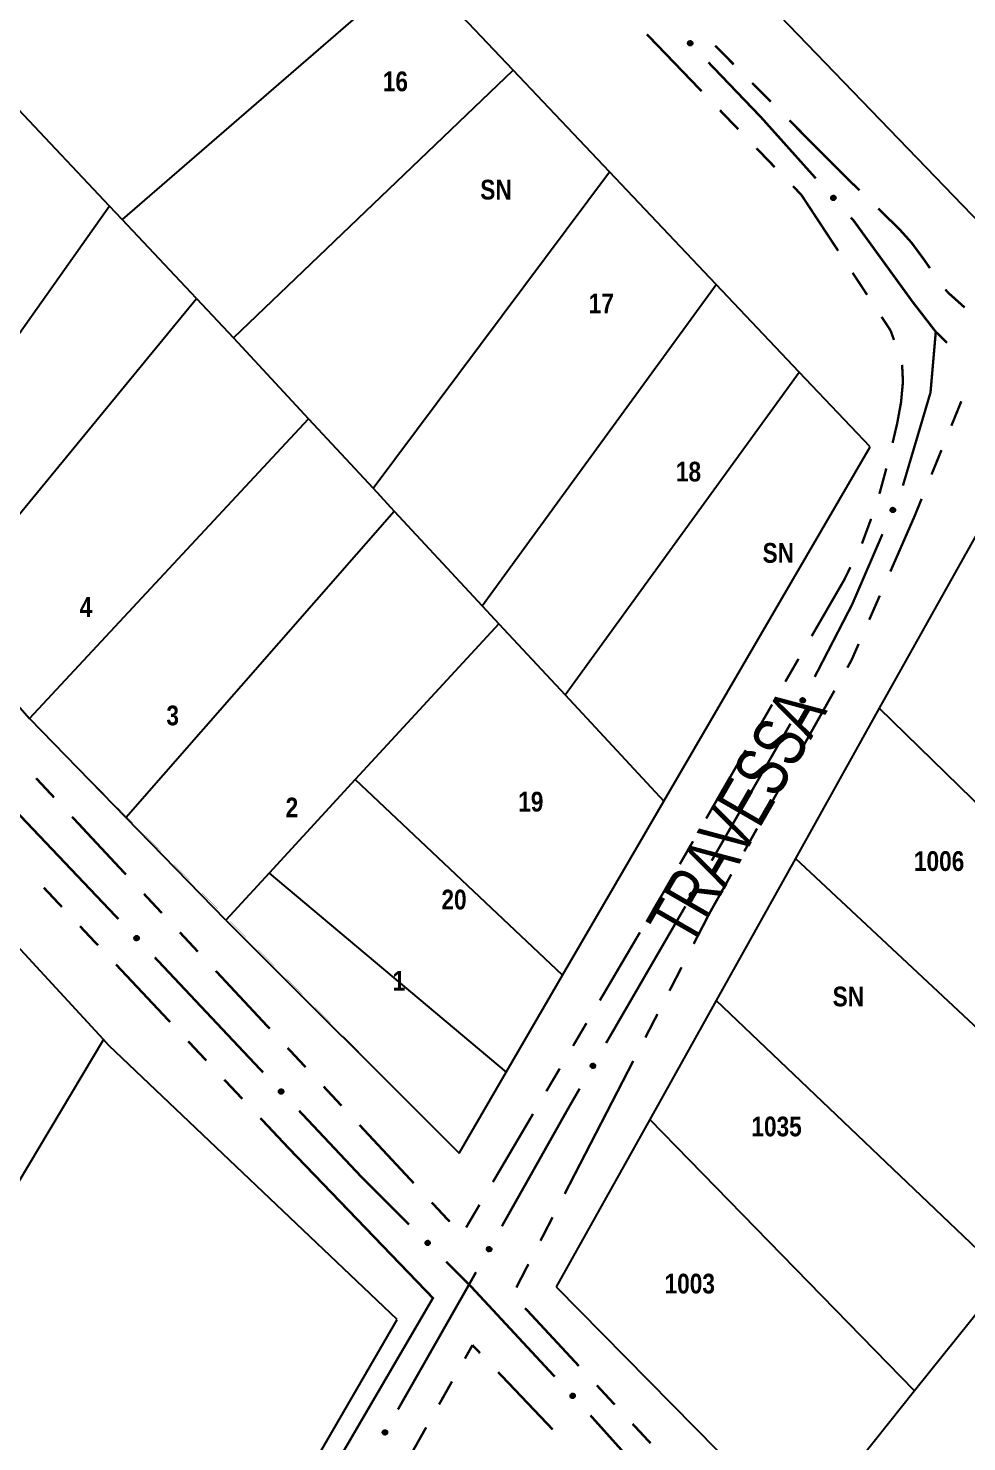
# Model space of a CAD drawing. Extents: x 201549 to 203722, y 4857623 to 4859778.
# Drawn here: x 202709.4 to 202780.6, y 4859059.8 to 4859167.1 of the extents above; entities that cross this region are included whole.
import ezdxf
from ezdxf.enums import TextEntityAlignment as Align

# ---------------------------------------------------------------- set-up
doc = ezdxf.new("R2010")
doc.units = 0
doc.header["$LTSCALE"] = 1.5
doc.header["$MEASUREMENT"] = 0
for name, color, linetype in [('CD-MALHA-LOTES', 40, 'CONTINUOUS'), ('RU-QUADRAS', 6, 'CONTINUOUS'), ('SV-EIXO-RUA-N-PAV', 6, 'CONTINUOUS'), ('SV-RUA-NAO-PAV-S-GUIA-C-GUIA', 7, 'CONTINUOUS'), ('SV-TXT-RUA-N-PAV-S-GUIA-C-GUIA', 7, 'CONTINUOUS'), ('Th_NmrPort', 1, 'CONTINUOUS')]:
    doc.layers.add(name, color=color, linetype=linetype)
doc.styles.add('ARIAL', font='ARIAL.TTF')
doc.styles.get("Standard").update_dxf_attribs({"font": 'swisscbo.ttf'})

msp = doc.modelspace()

# ---------------------------------------------------------------- linework, layer by layer
at = {"layer": 'CD-MALHA-LOTES', "linetype": 'Continuous'}
for p, q in [((202755.11, 4859179.89), (202784.23, 4859149.65)), ((202738.72, 4859171.86), (202716.51, 4859152.63)), ((202746.21, 4859163.96), (202738.72, 4859171.86)), ((202724.97, 4859143.64), (202746.21, 4859163.96)), ((202753.53, 4859156.24), (202746.21, 4859163.96)), ((202715.57, 4859153.63), (202708.65, 4859160.98)), ((202735.57, 4859132.23), (202753.53, 4859156.24)), ((202761.62, 4859147.7), (202753.53, 4859156.24)), ((202715.57, 4859153.63), (202697.59, 4859128.27)), ((202716.51, 4859152.63), (202715.57, 4859153.63)), ((202722.16, 4859146.63), (202716.51, 4859152.63)), ((202743.86, 4859123.3), (202761.62, 4859147.7)), ((202767.91, 4859141.05), (202761.62, 4859147.7)), ((202702.5, 4859122.68), (202722.16, 4859146.63)), ((202722.16, 4859146.63), (202724.97, 4859143.64)), ((202724.97, 4859143.64), (202730.67, 4859137.5)), ((202750.14, 4859116.54), (202767.91, 4859141.05)), ((202773.3, 4859135.37), (202767.91, 4859141.05)), ((202709.49, 4859114.75), (202730.67, 4859137.5)), ((202730.67, 4859137.5), (202735.57, 4859132.23)), ((202757.64, 4859108.46), (202773.3, 4859135.37)), ((202735.57, 4859132.23), (202737.18, 4859130.49)), ((202716.81, 4859107.22), (202737.18, 4859130.49)), ((202737.18, 4859130.49), (202743.86, 4859123.3)), ((202781.62, 4859129.17), (202774, 4859115.53)), ((202702.5, 4859122.68), (202709.49, 4859114.75)), ((202743.86, 4859123.3), (202745.12, 4859121.94)), ((202745.12, 4859121.94), (202734.22, 4859110.1)), ((202745.12, 4859121.94), (202750.14, 4859116.54)), ((202750.14, 4859116.54), (202757.64, 4859108.46)), ((202774, 4859115.53), (202767.63, 4859104.11)), ((202798.77, 4859091.28), (202774, 4859115.53)), ((202709.49, 4859114.75), (202716.81, 4859107.22)), ((202734.22, 4859110.1), (202727.68, 4859102.99)), ((202749.95, 4859095.25), (202734.22, 4859110.1)), ((202749.95, 4859095.25), (202757.64, 4859108.46)), ((202724.4, 4859099.44), (202716.81, 4859107.22)), ((202767.63, 4859104.11), (202761.62, 4859093.34)), ((202791.31, 4859081.97), (202767.63, 4859104.11)), ((202727.68, 4859102.99), (202724.4, 4859099.44)), ((202727.68, 4859102.99), (202745.68, 4859087.89)), ((202724.4, 4859099.44), (202742.1, 4859081.75)), ((202715.1, 4859090.37), (202707.34, 4859098.81)), ((202745.68, 4859087.89), (202749.95, 4859095.25)), ((202761.62, 4859093.34), (202756.57, 4859084.29)), ((202783.62, 4859072.36), (202761.62, 4859093.34)), ((202715.1, 4859090.37), (202703.65, 4859071.17)), ((202715.52, 4859089.91), (202715.1, 4859090.37)), ((202737.4, 4859069.1), (202715.52, 4859089.91)), ((202742.1, 4859081.75), (202745.68, 4859087.89)), ((202756.57, 4859084.29), (202749.48, 4859071.59)), ((202776.68, 4859063.69), (202756.57, 4859084.29)), ((202783.62, 4859072.36), (202776.68, 4859063.69)), ((202749.48, 4859071.59), (202767.99, 4859052.83)), ((202711.64, 4859024.83), (202737.4, 4859069.1)), ((202776.68, 4859063.69), (202767.99, 4859052.83))]:
    msp.add_line(p, q, dxfattribs=at)
at = {"layer": 'RU-QUADRAS', "linetype": 'Continuous'}
for points in [[(202672.47, 4859263.07, 0.01, 0.01, 0), (202706.96, 4859315.47, 0.01, 0.01, 0), (202731.27, 4859289.81, 0.01, 0.01, 0), (202816.84, 4859202.55, 0.01, 0.01, 0), (202784.23, 4859149.65, 0.01, 0.01, 0), (202755.1, 4859179.9, 0.01, 0.01, 0), (202731.47, 4859208.96, 0.01, 0.01, 0)], [(202636, 4859195.36, 0.01, 0.01, 0), (202666.18, 4859247.8, 0.01, 0.01, 0), (202683.52, 4859230.21, 0.01, 0.01, 0), (202773.3, 4859135.37, 0.01, 0.01, 0), (202742.1, 4859081.75, 0.01, 0.01, 0), (202709.49, 4859114.75, 0.01, 0.01, 0), (202678.49, 4859149.98, 0.01, 0.01, 0)], [(202602.43, 4859138.31, 0.01, 0.01, 0), (202630.15, 4859181.75, 0.01, 0.01, -0.0047944513), (202715.52, 4859089.91, 0.01, 0.01, 0), (202737.4, 4859069.1, 0.01, 0.01, 0), (202711.64, 4859024.83, 0.01, 0.01, 0), (202643.02, 4859096.11, 0.01, 0.01, 0), (202638.37, 4859102.7, 0.01, 0.01, 0)], [(202749.48, 4859071.59, 0.01, 0.01, 0), (202781.62, 4859129.17, 0.01, 0.01, 0.0049191325), (202853.45, 4859050.44, 0.01, 0.01, 0), (202889.59, 4859012.69, 0.01, 0.01, 0), (202858.45, 4858958.37, 0.01, 0.01, 0), (202812.2, 4859004.98, 0.01, 0.01, 0), (202815.02, 4859008.13, 0.01, 0.01, 0), (202803.62, 4859021.31, 0.01, 0.01, 0), (202794.06, 4859028.47, 0.01, 0.01, 0), (202778.42, 4859043.83, 0.01, 0.01, 0), (202777.7, 4859042.99, 0.01, 0.01, 0)]]:
    msp.add_lwpolyline(points, format="xyseb", close=True, dxfattribs=at)
at = {"layer": 'SV-EIXO-RUA-N-PAV'}
for points in [[(202759.623751, 4859166.1842), (202759.672658, 4859166.183853), (202759.71462, 4859166.173554), (202759.747146, 4859166.15489), (202759.771588, 4859166.130903), (202759.79383, 4859166.103546), (202759.810169, 4859166.071018), (202759.820306, 4859166.030898), (202759.820302, 4859165.981835), (202759.806926, 4859165.939542), (202759.790334, 4859165.906675), (202759.766789, 4859165.879748), (202759.739852, 4859165.858587), (202759.705502, 4859165.842733), (202759.664744, 4859165.832856), (202759.61541, 4859165.834055), (202759.57434, 4859165.844434), (202759.543354, 4859165.863313), (202759.516433, 4859165.887154), (202759.494061, 4859165.915355), (202759.478206, 4859165.947378), (202759.468337, 4859165.988433), (202759.470164, 4859166.03711), (202759.480049, 4859166.07819), (202759.498487, 4859166.109434), (202759.522557, 4859166.135409), (202759.549724, 4859166.158051), (202759.581738, 4859166.175836), (202759.623751, 4859166.1842)], [(202770.496962, 4859154.444552), (202770.54583, 4859154.442559), (202770.587422, 4859154.430853), (202770.619302, 4859154.411105), (202770.642922, 4859154.386309), (202770.664231, 4859154.35822), (202770.679465, 4859154.32516), (202770.688247, 4859154.284722), (202770.686591, 4859154.235687), (202770.671799, 4859154.193868), (202770.654111, 4859154.161578), (202770.629673, 4859154.135459), (202770.602039, 4859154.115216), (202770.567175, 4859154.100527), (202770.526108, 4859154.092028), (202770.476842, 4859154.094886), (202770.436145, 4859154.106641), (202770.405811, 4859154.126552), (202770.379708, 4859154.151287), (202770.358298, 4859154.180224), (202770.34353, 4859154.212763), (202770.335047, 4859154.254126), (202770.338512, 4859154.302715), (202770.349774, 4859154.343439), (202770.369254, 4859154.374044), (202770.394183, 4859154.399195), (202770.422097, 4859154.420909), (202770.454692, 4859154.437607), (202770.496962, 4859154.444552)], [(202775.185908, 4859130.664084), (202775.20463, 4859130.618901), (202775.211482, 4859130.57624), (202775.206955, 4859130.539014), (202775.194377, 4859130.507161), (202775.177839, 4859130.476023), (202775.154239, 4859130.448309), (202775.121232, 4859130.423351), (202775.076039, 4859130.404252), (202775.031875, 4859130.400106), (202774.995142, 4859130.402592), (202774.961172, 4859130.413795), (202774.931193, 4859130.430367), (202774.903215, 4859130.455834), (202774.878249, 4859130.48953), (202774.860145, 4859130.535438), (202774.853715, 4859130.577308), (202774.859039, 4859130.6132), (202774.870518, 4859130.647279), (202774.887783, 4859130.678866), (202774.911106, 4859130.705937), (202774.945078, 4859130.731013), (202774.990626, 4859130.748282), (202775.032313, 4859130.755172), (202775.068271, 4859130.750353), (202775.101567, 4859130.738296), (202775.133, 4859130.722088), (202775.161847, 4859130.699525), (202775.185908, 4859130.664084)], [(202768.34184, 4859116.204136), (202768.357342, 4859116.157749), (202768.36118, 4859116.114712), (202768.35405, 4859116.077896), (202768.339266, 4859116.047005), (202768.320582, 4859116.017106), (202768.295094, 4859115.991118), (202768.260415, 4859115.96854), (202768.213992, 4859115.952662), (202768.169647, 4859115.951628), (202768.133178, 4859115.956687), (202768.10008, 4859115.970249), (202768.071338, 4859115.988886), (202768.045219, 4859116.016254), (202768.022681, 4859116.051621), (202768.007845, 4859116.098687), (202768.004372, 4859116.140905), (202768.012204, 4859116.176335), (202768.026048, 4859116.209523), (202768.045489, 4859116.239819), (202768.070656, 4859116.265186), (202768.106305, 4859116.287814), (202768.152954, 4859116.301841), (202768.195022, 4859116.305786), (202768.230552, 4859116.298454), (202768.262919, 4859116.284088), (202768.293136, 4859116.265713), (202768.320327, 4859116.241179), (202768.34184, 4859116.204136)], [(202759.953305, 4859101.428129), (202759.966548, 4859101.381047), (202759.968301, 4859101.337875), (202759.9594, 4859101.301446), (202759.94314, 4859101.271306), (202759.923033, 4859101.242345), (202759.896319, 4859101.217619), (202759.86059, 4859101.196743), (202759.813454, 4859101.183128), (202759.76911, 4859101.184238), (202759.732929, 4859101.191054), (202759.700524, 4859101.206199), (202759.672717, 4859101.226204), (202759.64795, 4859101.254803), (202759.627148, 4859101.291217), (202759.614605, 4859101.338945), (202759.613176, 4859101.381282), (202759.622711, 4859101.416291), (202759.638143, 4859101.448772), (202759.659025, 4859101.478093), (202759.685389, 4859101.502214), (202759.72209, 4859101.523092), (202759.769362, 4859101.534849), (202759.811571, 4859101.536756), (202759.846706, 4859101.527715), (202759.878341, 4859101.511802), (202759.907634, 4859101.491988), (202759.933608, 4859101.466169), (202759.953305, 4859101.428129)], [(202717.598591, 4859098.241906), (202717.647496, 4859098.241345), (202717.689413, 4859098.230863), (202717.721857, 4859098.212057), (202717.746194, 4859098.187964), (202717.768316, 4859098.160511), (202717.784513, 4859098.127911), (202717.794475, 4859098.087748), (202717.794257, 4859098.038685), (202717.780697, 4859097.996451), (202717.763962, 4859097.963657), (202717.7403, 4859097.936833), (202717.71327, 4859097.915789), (202717.678852, 4859097.900085), (202717.638051, 4859097.890386), (202717.588722, 4859097.8918), (202717.547699, 4859097.902358), (202717.516794, 4859097.921372), (202717.489978, 4859097.945331), (202717.467729, 4859097.973629), (202717.452015, 4859098.005721), (202717.442324, 4859098.046818), (202717.444364, 4859098.095487), (202717.454428, 4859098.136524), (202717.473002, 4859098.167687), (202717.497185, 4859098.193556), (202717.52445, 4859098.216079), (202717.556542, 4859098.233725), (202717.598591, 4859098.241906)], [(202752.423878, 4859088.440498), (202752.437121, 4859088.393416), (202752.438874, 4859088.350244), (202752.429973, 4859088.313815), (202752.413713, 4859088.283675), (202752.393606, 4859088.254714), (202752.366892, 4859088.229988), (202752.331163, 4859088.209112), (202752.284027, 4859088.195497), (202752.239683, 4859088.196607), (202752.203502, 4859088.203423), (202752.171097, 4859088.218568), (202752.14329, 4859088.238573), (202752.118523, 4859088.267172), (202752.097722, 4859088.303586), (202752.085178, 4859088.351314), (202752.083749, 4859088.393651), (202752.093284, 4859088.428661), (202752.108716, 4859088.461141), (202752.129598, 4859088.490462), (202752.155962, 4859088.514583), (202752.192663, 4859088.535461), (202752.239935, 4859088.547218), (202752.282144, 4859088.549125), (202752.317279, 4859088.540084), (202752.348914, 4859088.524171), (202752.378207, 4859088.504357), (202752.404181, 4859088.478538), (202752.423878, 4859088.440498)], [(202728.569784, 4859086.595067), (202728.618686, 4859086.594278), (202728.660553, 4859086.583601), (202728.69291, 4859086.564644), (202728.717135, 4859086.540438), (202728.739128, 4859086.512882), (202728.755173, 4859086.480207), (202728.764948, 4859086.439998), (202728.764501, 4859086.390937), (202728.750744, 4859086.348766), (202728.733857, 4859086.31605), (202728.71007, 4859086.289337), (202728.682943, 4859086.268419), (202728.648452, 4859086.252875), (202728.607606, 4859086.243367), (202728.558285, 4859086.24501), (202728.51731, 4859086.25576), (202728.486495, 4859086.274917), (202728.459791, 4859086.299001), (202728.437674, 4859086.327402), (202728.422109, 4859086.359567), (202728.41261, 4859086.400709), (202728.414877, 4859086.449368), (202728.425131, 4859086.490357), (202728.443851, 4859086.521433), (202728.468154, 4859086.54719), (202728.495524, 4859086.569586), (202728.527697, 4859086.587082), (202728.569784, 4859086.595067)], [(202739.689548, 4859075.097848), (202739.738452, 4859075.098541), (202739.780624, 4859075.089137), (202739.813539, 4859075.071169), (202739.838486, 4859075.047707), (202739.861304, 4859075.02083), (202739.878332, 4859074.988657), (202739.88932, 4859074.948762), (202739.890359, 4859074.89971), (202739.877886, 4859074.857142), (202739.861997, 4859074.823929), (202739.839031, 4859074.796508), (202739.812549, 4859074.774778), (202739.778545, 4859074.758197), (202739.738006, 4859074.747456), (202739.688657, 4859074.747604), (202739.647376, 4859074.757108), (202739.615995, 4859074.775323), (202739.588573, 4859074.798587), (202739.565607, 4859074.826305), (202739.549074, 4859074.857984), (202739.538333, 4859074.898819), (202739.539125, 4859074.947524), (202739.548134, 4859074.988805), (202739.565904, 4859075.020434), (202739.589415, 4859075.046915), (202739.616094, 4859075.07013), (202739.647723, 4859075.088592), (202739.689548, 4859075.097848)], [(202744.53443, 4859074.522707), (202744.548266, 4859074.475797), (202744.550564, 4859074.43265), (202744.542123, 4859074.396112), (202744.526245, 4859074.365769), (202744.506505, 4859074.336557), (202744.480104, 4859074.311495), (202744.444642, 4859074.29017), (202744.397681, 4859074.275961), (202744.353327, 4859074.276512), (202744.317063, 4859074.282871), (202744.28447, 4859074.297605), (202744.256412, 4859074.317258), (202744.231287, 4859074.345542), (202744.210027, 4859074.381691), (202744.196882, 4859074.429257), (202744.194919, 4859074.471572), (202744.204012, 4859074.506699), (202744.219032, 4859074.539372), (202744.239543, 4859074.568954), (202744.2656, 4859074.593406), (202744.302035, 4859074.614746), (202744.349155, 4859074.627098), (202744.391337, 4859074.629537), (202744.426582, 4859074.620941), (202744.458416, 4859074.605428), (202744.487957, 4859074.585985), (202744.514254, 4859074.560496), (202744.53443, 4859074.522707)], [(202750.702027, 4859063.488201), (202750.750922, 4859063.487083), (202750.792717, 4859063.476124), (202750.824946, 4859063.456951), (202750.849007, 4859063.432582), (202750.870815, 4859063.404879), (202750.886639, 4859063.372097), (202750.896144, 4859063.331823), (202750.895367, 4859063.282766), (202750.881327, 4859063.240689), (202750.86422, 4859063.208087), (202750.840254, 4859063.181534), (202750.812986, 4859063.1608), (202750.778391, 4859063.145488), (202750.737483, 4859063.136255), (202750.688173, 4859063.13823), (202750.647272, 4859063.149255), (202750.616587, 4859063.168619), (202750.590045, 4859063.192881), (202750.56812, 4859063.221431), (202750.552771, 4859063.2537), (202750.543549, 4859063.294905), (202750.546143, 4859063.343547), (202750.556674, 4859063.384467), (202750.575602, 4859063.415416), (202750.600077, 4859063.441009), (202750.627597, 4859063.46322), (202750.659887, 4859063.480499), (202750.702027, 4859063.488201)], [(202736.632969, 4859060.609318), (202736.646586, 4859060.562343), (202736.648684, 4859060.519186), (202736.640073, 4859060.482688), (202736.624054, 4859060.452419), (202736.604178, 4859060.423299), (202736.577661, 4859060.39836), (202736.5421, 4859060.377201), (202736.495074, 4859060.36321), (202736.450723, 4859060.363967), (202736.414488, 4859060.370495), (202736.381964, 4859060.385381), (202736.353999, 4859060.405164), (202736.329005, 4859060.433564), (202736.307914, 4859060.469812), (202736.29499, 4859060.517439), (202736.293224, 4859060.559762), (202736.30248, 4859060.594847), (202736.317652, 4859060.62745), (202736.3383, 4859060.656936), (202736.364471, 4859060.681266), (202736.401005, 4859060.702436), (202736.448182, 4859060.714569), (202736.490374, 4859060.716812), (202736.525579, 4859060.708051), (202736.557341, 4859060.692391), (202736.586791, 4859060.672811), (202736.612969, 4859060.647199), (202736.632969, 4859060.609318)]]:
    msp.add_lwpolyline(points, close=True, dxfattribs=at)
for points in [[(202759.468337, 4859165.988433), (202759.664744, 4859165.832856)], [(202759.470164, 4859166.03711), (202759.705502, 4859165.842733)], [(202759.473012, 4859166.011058), (202759.682647, 4859165.839638)], [(202759.475885, 4859166.05539), (202759.718647, 4859165.853349)], [(202759.478206, 4859165.947378), (202759.61541, 4859165.834055)], [(202759.4788, 4859165.965576), (202759.634374, 4859165.838735)], [(202759.480049, 4859166.07819), (202759.739852, 4859165.858587)], [(202759.489595, 4859165.928673), (202759.590083, 4859165.843538)], [(202759.491114, 4859166.090774), (202759.75087, 4859165.871)], [(202759.494061, 4859165.915355), (202759.57434, 4859165.844434)], [(202759.498487, 4859166.109434), (202759.766789, 4859165.879748)], [(202759.512008, 4859166.120247), (202759.775459, 4859165.892673)], [(202759.522557, 4859166.135409), (202759.790334, 4859165.906675)], [(202759.539552, 4859166.144753), (202759.796476, 4859165.927934)], [(202759.549724, 4859166.158051), (202759.806926, 4859165.939542)], [(202759.568901, 4859166.163431), (202759.810761, 4859165.964303)], [(202759.581738, 4859166.175836), (202759.820302, 4859165.981835)], [(202759.602028, 4859166.178167), (202759.816507, 4859166.00761)], [(202759.623751, 4859166.1842), (202759.820306, 4859166.030898)], [(202759.650383, 4859166.182929), (202759.809816, 4859166.056006)], [(202759.672658, 4859166.183853), (202759.810169, 4859166.071018)], [(202759.696604, 4859166.178085), (202759.795162, 4859166.092991)], [(202759.71462, 4859166.173554), (202759.79383, 4859166.103546)], [(202770.335047, 4859154.254126), (202770.526108, 4859154.092028)], [(202770.338512, 4859154.302715), (202770.567175, 4859154.100527)], [(202770.340481, 4859154.276581), (202770.544229, 4859154.098203)], [(202770.34353, 4859154.212763), (202770.476842, 4859154.094886)], [(202770.344735, 4859154.23093), (202770.495953, 4859154.098925)], [(202770.344845, 4859154.320792), (202770.58067, 4859154.110694)], [(202770.349774, 4859154.343439), (202770.602039, 4859154.115216)], [(202770.354283, 4859154.193685), (202770.451848, 4859154.105216)], [(202770.358298, 4859154.180224), (202770.436145, 4859154.106641)], [(202770.361257, 4859154.355643), (202770.613469, 4859154.127251)], [(202770.369254, 4859154.374044), (202770.629673, 4859154.135459)], [(202770.38313, 4859154.384396), (202770.638773, 4859154.148085)], [(202770.394183, 4859154.399195), (202770.654111, 4859154.161578)], [(202770.411483, 4859154.407962), (202770.660964, 4859154.182618)], [(202770.422097, 4859154.420909), (202770.671799, 4859154.193868)], [(202770.441445, 4859154.42564), (202770.676465, 4859154.218486)], [(202770.454692, 4859154.437607), (202770.686591, 4859154.235687)], [(202770.475049, 4859154.439254), (202770.683666, 4859154.261574)], [(202770.496962, 4859154.444552), (202770.688247, 4859154.284722)], [(202770.523537, 4859154.442385), (202770.678608, 4859154.310169)], [(202770.54583, 4859154.442559), (202770.679465, 4859154.32516)], [(202770.569568, 4859154.435989), (202770.665207, 4859154.347626)], [(202770.587422, 4859154.430853), (202770.664231, 4859154.35822)], [(202774.887783, 4859130.678866), (202774.853715, 4859130.577308)], [(202774.898311, 4859130.688164), (202774.859019, 4859130.562459)], [(202774.911106, 4859130.705937), (202774.860145, 4859130.535438)], [(202774.928099, 4859130.712476), (202774.87184, 4859130.519793)], [(202774.945078, 4859130.731013), (202774.878249, 4859130.48953)], [(202774.967738, 4859130.735516), (202774.891467, 4859130.47568)], [(202774.990626, 4859130.748282), (202774.903215, 4859130.455834)], [(202775.009691, 4859130.75013), (202774.918112, 4859130.447859)], [(202775.032313, 4859130.755172), (202774.931193, 4859130.430367)], [(202775.048213, 4859130.749879), (202774.946916, 4859130.425051)], [(202775.068271, 4859130.750353), (202774.961172, 4859130.413795)], [(202775.083495, 4859130.742109), (202774.976453, 4859130.410842)], [(202775.101567, 4859130.738296), (202774.995142, 4859130.402592)], [(202775.116791, 4859130.72628), (202775.017114, 4859130.405212)], [(202775.133, 4859130.722088), (202775.031875, 4859130.400106)], [(202775.145422, 4859130.706519), (202775.056175, 4859130.406215)], [(202775.161847, 4859130.699525), (202775.076039, 4859130.404252)], [(202775.171893, 4859130.681744), (202775.098302, 4859130.417783)], [(202775.185908, 4859130.664084), (202775.121232, 4859130.423351)], [(202775.195106, 4859130.639058), (202775.140274, 4859130.442789)], [(202775.20463, 4859130.618901), (202775.154239, 4859130.448309)], [(202775.208641, 4859130.594599), (202775.168635, 4859130.470687)], [(202775.211482, 4859130.57624), (202775.177839, 4859130.476023)], [(202768.045489, 4859116.239819), (202768.004372, 4859116.140905)], [(202768.070656, 4859116.265186), (202768.007845, 4859116.098687)], [(202768.056644, 4859116.248356), (202768.00862, 4859116.125721)], [(202768.088066, 4859116.270515), (202768.018413, 4859116.082259)], [(202768.106305, 4859116.287814), (202768.022681, 4859116.051621)], [(202768.129226, 4859116.290714), (202768.034893, 4859116.036877)], [(202768.152954, 4859116.301841), (202768.045219, 4859116.016254)], [(202768.172101, 4859116.302345), (202768.059518, 4859116.007253)], [(202768.195022, 4859116.305786), (202768.071338, 4859115.988886)], [(202768.21051, 4859116.29939), (202768.086649, 4859115.982479)], [(202768.230552, 4859116.298454), (202768.10008, 4859115.970249)], [(202768.245159, 4859116.289161), (202768.115115, 4859115.96623)], [(202768.262919, 4859116.284088), (202768.133178, 4859115.956687)], [(202768.277262, 4859116.271033), (202768.155281, 4859115.957758)], [(202768.293136, 4859116.265713), (202768.169647, 4859115.951628)], [(202768.304434, 4859116.249309), (202768.194316, 4859115.956015)], [(202768.320327, 4859116.241179), (202768.213992, 4859115.952662)], [(202768.3291, 4859116.222736), (202768.237151, 4859115.964595)], [(202768.34184, 4859116.204136), (202768.260415, 4859115.96854)], [(202768.349257, 4859116.178526), (202768.280776, 4859115.986592)], [(202768.357342, 4859116.157749), (202768.295094, 4859115.991118)], [(202768.359636, 4859116.133225), (202768.311026, 4859116.012429)], [(202768.36118, 4859116.114712), (202768.320582, 4859116.017106)], [(202759.659025, 4859101.478093), (202759.613176, 4859101.381282)], [(202759.685389, 4859101.502214), (202759.614605, 4859101.338945)], [(202759.67058, 4859101.48608), (202759.616685, 4859101.36591)], [(202759.703036, 4859101.506696), (202759.624366, 4859101.322026)], [(202759.72209, 4859101.523092), (202759.627148, 4859101.291217)], [(202759.745124, 4859101.524881), (202759.638634, 4859101.2759)], [(202759.769362, 4859101.534849), (202759.64795, 4859101.254803)], [(202759.788512, 4859101.534427), (202759.661798, 4859101.245121)], [(202759.811571, 4859101.536756), (202759.672717, 4859101.226204)], [(202759.826732, 4859101.529619), (202759.6877, 4859101.219064)], [(202759.846706, 4859101.527715), (202759.700524, 4859101.206199)], [(202759.860847, 4859101.517727), (202759.715348, 4859101.201458)], [(202759.878341, 4859101.511802), (202759.732929, 4859101.191054)], [(202759.892036, 4859101.498069), (202759.755057, 4859101.191055)], [(202759.907634, 4859101.491988), (202759.76911, 4859101.184238)], [(202759.918126, 4859101.475057), (202759.793962, 4859101.187428)], [(202759.933608, 4859101.466169), (202759.813454, 4859101.183128)], [(202759.941479, 4859101.447323), (202759.837162, 4859101.193928)], [(202759.953305, 4859101.428129), (202759.86059, 4859101.196743)], [(202759.959476, 4859101.40219), (202759.881799, 4859101.21379)], [(202759.966548, 4859101.381047), (202759.896319, 4859101.217619)], [(202759.967653, 4859101.356441), (202759.913262, 4859101.238135)], [(202759.968301, 4859101.337875), (202759.923033, 4859101.242345)], [(202717.442324, 4859098.046818), (202717.638051, 4859097.890386)], [(202717.444364, 4859098.095487), (202717.678852, 4859097.900085)], [(202717.447098, 4859098.069422), (202717.655984, 4859097.89709)], [(202717.450164, 4859098.113742), (202717.692043, 4859097.910643)], [(202717.452015, 4859098.005721), (202717.588722, 4859097.8918)], [(202717.452687, 4859098.023916), (202717.607707, 4859097.896398)], [(202717.454428, 4859098.136524), (202717.71327, 4859097.915789)], [(202717.463322, 4859097.986966), (202717.563437, 4859097.901394)], [(202717.465548, 4859098.149059), (202717.724343, 4859097.928154)], [(202717.467729, 4859097.973629), (202717.547699, 4859097.902358)], [(202717.473002, 4859098.167687), (202717.7403, 4859097.936833)], [(202717.48657, 4859098.178441), (202717.749025, 4859097.94972)], [(202717.497185, 4859098.193556), (202717.763962, 4859097.963657)], [(202717.51422, 4859098.202827), (202717.770196, 4859097.984889)], [(202717.52445, 4859098.216079), (202717.780697, 4859097.996451)], [(202717.543651, 4859098.221376), (202717.784639, 4859098.021195)], [(202717.556542, 4859098.233725), (202717.794257, 4859098.038685)], [(202717.576841, 4859098.235967), (202717.790575, 4859098.064476)], [(202717.598591, 4859098.241906), (202717.794475, 4859098.087748)], [(202717.625217, 4859098.240518), (202717.784095, 4859098.112901)], [(202717.647496, 4859098.241345), (202717.784513, 4859098.127911)], [(202717.671416, 4859098.235473), (202717.769602, 4859098.14995)], [(202717.689413, 4859098.230863), (202717.768316, 4859098.160511)], [(202752.129598, 4859088.490462), (202752.083749, 4859088.393651)], [(202752.155962, 4859088.514583), (202752.085178, 4859088.351314)], [(202752.141153, 4859088.498449), (202752.087258, 4859088.378279)], [(202752.173609, 4859088.519065), (202752.094939, 4859088.334395)], [(202752.192663, 4859088.535461), (202752.097722, 4859088.303586)], [(202752.215697, 4859088.53725), (202752.109207, 4859088.288269)], [(202752.239935, 4859088.547218), (202752.118523, 4859088.267172)], [(202752.259085, 4859088.546796), (202752.132371, 4859088.25749)], [(202752.282144, 4859088.549125), (202752.14329, 4859088.238573)], [(202752.297306, 4859088.541988), (202752.158273, 4859088.231433)], [(202752.317279, 4859088.540084), (202752.171097, 4859088.218568)], [(202752.33142, 4859088.530097), (202752.185921, 4859088.213828)], [(202752.348914, 4859088.524171), (202752.203502, 4859088.203423)], [(202752.362609, 4859088.510438), (202752.22563, 4859088.203425)], [(202752.378207, 4859088.504357), (202752.239683, 4859088.196607)], [(202752.388699, 4859088.487426), (202752.264535, 4859088.199797)], [(202752.404181, 4859088.478538), (202752.284027, 4859088.195497)], [(202752.412052, 4859088.459692), (202752.307735, 4859088.206297)], [(202752.423878, 4859088.440498), (202752.331163, 4859088.209112)], [(202752.43005, 4859088.414559), (202752.352372, 4859088.226159)], [(202752.437121, 4859088.393416), (202752.366892, 4859088.229988)], [(202752.438227, 4859088.36881), (202752.383835, 4859088.250504)], [(202752.438874, 4859088.350244), (202752.393606, 4859088.254714)], [(202728.41261, 4859086.400709), (202728.607606, 4859086.243367)], [(202728.414877, 4859086.449368), (202728.648452, 4859086.252875)], [(202728.417489, 4859086.423291), (202728.62557, 4859086.249987)], [(202728.420762, 4859086.467596), (202728.661692, 4859086.263372)], [(202728.422109, 4859086.359567), (202728.558285, 4859086.24501)], [(202728.422866, 4859086.377758), (202728.57729, 4859086.24952)], [(202728.425131, 4859086.490357), (202728.682943, 4859086.268419)], [(202728.433329, 4859086.34076), (202728.533044, 4859086.254722)], [(202728.43631, 4859086.502841), (202728.694073, 4859086.280732)], [(202728.437674, 4859086.327402), (202728.51731, 4859086.25576)], [(202728.443851, 4859086.521433), (202728.71007, 4859086.289337)], [(202728.457469, 4859086.532124), (202728.718856, 4859086.302183)], [(202728.468154, 4859086.54719), (202728.733857, 4859086.31605)], [(202728.485232, 4859086.556381), (202728.74019, 4859086.337253)], [(202728.495524, 4859086.569586), (202728.750744, 4859086.348766)], [(202728.514749, 4859086.574792), (202728.754802, 4859086.373492)], [(202728.527697, 4859086.587082), (202728.764501, 4859086.390937)], [(202728.548007, 4859086.589229), (202728.760939, 4859086.416744)], [(202728.569784, 4859086.595067), (202728.764948, 4859086.439998)], [(202728.596403, 4859086.593555), (202728.754685, 4859086.465199)], [(202728.618686, 4859086.594278), (202728.755173, 4859086.480207)], [(202728.642579, 4859086.588294), (202728.740365, 4859086.502315)], [(202728.660553, 4859086.583601), (202728.739128, 4859086.512882)], [(202739.538333, 4859074.898819), (202739.738006, 4859074.747456)], [(202739.539125, 4859074.947524), (202739.778545, 4859074.758197)], [(202739.542526, 4859074.921538), (202739.755761, 4859074.754617)], [(202739.544456, 4859074.965922), (202739.791461, 4859074.76909)], [(202739.548134, 4859074.988805), (202739.812549, 4859074.774778)], [(202739.549074, 4859074.857984), (202739.688657, 4859074.747604)], [(202739.54928, 4859074.87619), (202739.707518, 4859074.752687)], [(202739.558929, 4859075.001622), (202739.823301, 4859074.787422)], [(202739.560859, 4859074.839525), (202739.663134, 4859074.756547)], [(202739.565607, 4859074.826305), (202739.647376, 4859074.757108)], [(202739.565904, 4859075.020434), (202739.839031, 4859074.796508)], [(202739.579191, 4859075.031533), (202739.847423, 4859074.809614)], [(202739.589415, 4859075.046915), (202739.861997, 4859074.823929)], [(202739.606207, 4859075.056619), (202739.867685, 4859074.845314)], [(202739.616094, 4859075.07013), (202739.877886, 4859074.857142)], [(202739.635153, 4859075.075916), (202739.881193, 4859074.881979)], [(202739.647723, 4859075.088592), (202739.890359, 4859074.89971)], [(202739.667958, 4859075.091354), (202739.886018, 4859074.925398)], [(202739.689548, 4859075.097848), (202739.88932, 4859074.948762)], [(202739.716202, 4859075.097143), (202739.878299, 4859074.973641)], [(202739.738452, 4859075.098541), (202739.878332, 4859074.988657)], [(202739.762515, 4859075.093284), (202739.862861, 4859075.010306)], [(202739.780624, 4859075.089137), (202739.861304, 4859075.02083)], [(202744.239543, 4859074.568954), (202744.194919, 4859074.471572)], [(202744.2656, 4859074.593406), (202744.196882, 4859074.429257)], [(202744.250996, 4859074.577086), (202744.198622, 4859074.456245)], [(202744.283189, 4859074.59811), (202744.206856, 4859074.412462)], [(202744.302035, 4859074.614746), (202744.210027, 4859074.381691)], [(202744.325044, 4859074.616825), (202744.221705, 4859074.36652)], [(202744.349155, 4859074.627098), (202744.231287, 4859074.345542)], [(202744.368308, 4859074.626918), (202744.245256, 4859074.336036)], [(202744.391337, 4859074.629537), (202744.256412, 4859074.317258)], [(202744.406587, 4859074.622592), (202744.271485, 4859074.310307)], [(202744.426582, 4859074.620941), (202744.28447, 4859074.297605)], [(202744.440849, 4859074.611132), (202744.299352, 4859074.293052)], [(202744.458416, 4859074.605428), (202744.317063, 4859074.282871)], [(202744.472283, 4859074.591869), (202744.339189, 4859074.283151)], [(202744.487957, 4859074.585985), (202744.353327, 4859074.276512)], [(202744.498662, 4859074.569188), (202744.378137, 4859074.280015)], [(202744.514254, 4859074.560496), (202744.397681, 4859074.275961)], [(202744.522363, 4859074.541751), (202744.421251, 4859074.28706)], [(202744.53443, 4859074.522707), (202744.444642, 4859074.29017)], [(202744.540928, 4859074.496849), (202744.465634, 4859074.307484)], [(202744.548266, 4859074.475797), (202744.480104, 4859074.311495)], [(202744.549682, 4859074.451207), (202744.496788, 4859074.332224)], [(202744.550564, 4859074.43265), (202744.506505, 4859074.336557)], [(202750.543549, 4859063.294905), (202750.737483, 4859063.136255)], [(202750.546143, 4859063.343547), (202750.778391, 4859063.145488)], [(202750.54858, 4859063.317453), (202750.755491, 4859063.142754)], [(202750.552151, 4859063.361735), (202750.791702, 4859063.155896)], [(202750.552771, 4859063.2537), (202750.688173, 4859063.13823)], [(202750.553651, 4859063.271886), (202750.707209, 4859063.142611)], [(202750.556674, 4859063.384467), (202750.812986, 4859063.1608)], [(202750.563864, 4859063.234818), (202750.662999, 4859063.148111)], [(202750.567935, 4859063.396875), (202750.824199, 4859063.173037)], [(202750.56812, 4859063.221431), (202750.647272, 4859063.149255)], [(202750.575602, 4859063.415416), (202750.840254, 4859063.181534)], [(202750.589291, 4859063.426015), (202750.849125, 4859063.194321)], [(202750.600077, 4859063.441009), (202750.86422, 4859063.208087)], [(202750.617217, 4859063.450085), (202750.870695, 4859063.229247)], [(202750.627597, 4859063.46322), (202750.881327, 4859063.240689)], [(202750.646857, 4859063.468297), (202750.885551, 4859063.265386)], [(202750.659887, 4859063.480499), (202750.895367, 4859063.282766)], [(202750.680211, 4859063.48251), (202750.891979, 4859063.308597)], [(202750.702027, 4859063.488201), (202750.896144, 4859063.331823)], [(202750.728636, 4859063.48651), (202750.886051, 4859063.357093)], [(202750.750922, 4859063.487083), (202750.886639, 4859063.372097)], [(202750.774775, 4859063.480939), (202750.87198, 4859063.394304)], [(202750.792717, 4859063.476124), (202750.870815, 4859063.404879)], [(202736.3383, 4859060.656936), (202736.293224, 4859060.559762)], [(202736.364471, 4859060.681266), (202736.29499, 4859060.517439)], [(202736.349791, 4859060.665015), (202736.296855, 4859060.544419)], [(202736.382082, 4859060.685888), (202736.304886, 4859060.500597)], [(202736.401005, 4859060.702436), (202736.307914, 4859060.469812)], [(202736.424023, 4859060.704409), (202736.31952, 4859060.454587)], [(202736.448182, 4859060.714569), (202736.329005, 4859060.433564)], [(202736.467334, 4859060.7143), (202736.342929, 4859060.423993)], [(202736.490374, 4859060.716812), (202736.353999, 4859060.405164)], [(202736.505592, 4859060.709796), (202736.369038, 4859060.398143)], [(202736.525579, 4859060.708051), (202736.381964, 4859060.385381)], [(202736.5398, 4859060.698177), (202736.396825, 4859060.380759)], [(202736.557341, 4859060.692391), (202736.414488, 4859060.370495)], [(202736.571144, 4859060.678767), (202736.436616, 4859060.370672)], [(202736.586791, 4859060.672811), (202736.450723, 4859060.363967)], [(202736.597417, 4859060.655964), (202736.475549, 4859060.367355)], [(202736.612969, 4859060.647199), (202736.495074, 4859060.36321)], [(202736.62099, 4859060.628417), (202736.518695, 4859060.374199)], [(202736.632969, 4859060.609318), (202736.5421, 4859060.377201)], [(202736.639347, 4859060.583429), (202736.563173, 4859060.394416)], [(202736.646586, 4859060.562343), (202736.577661, 4859060.39836)], [(202736.647888, 4859060.537747), (202736.594441, 4859060.419011)], [(202736.648684, 4859060.519186), (202736.604178, 4859060.423299)]]:
    msp.add_lwpolyline(points, dxfattribs=at)
at = {"layer": 'SV-EIXO-RUA-N-PAV', "const_width": 0.18}
for points in [[(202761.027498, 4859164.560323), (202764.487025, 4859160.950382)], [(202764.487025, 4859160.950382), (202765.016089, 4859160.398315)], [(202765.016089, 4859160.398315), (202769.176404, 4859155.753814)], [(202771.845261, 4859152.774351), (202772.053946, 4859152.541379)], [(202772.053946, 4859152.541379), (202775.980872, 4859147.128589)], [(202775.980872, 4859147.128589), (202776.512677, 4859146.395561)], [(202776.512677, 4859146.395561), (202777.7937, 4859144.738633)], [(202777.7937, 4859144.738633), (202778.286277, 4859144.101514)], [(202778.286277, 4859144.101514), (202777.940724, 4859140.116468)], [(202778.286277, 4859144.101514), (202779.144335, 4859143.270263)], [(202777.940724, 4859140.116468), (202777.886972, 4859139.496578)], [(202777.886972, 4859139.496578), (202775.790056, 4859132.423062)], [(202774.236718, 4859128.738851), (202772.258598, 4859124.146788)], [(202772.258598, 4859124.146788), (202771.935748, 4859123.397315)], [(202771.935748, 4859123.397315), (202769.096381, 4859117.903756)], [(202767.258181, 4859114.351193), (202761.275515, 4859103.9489)], [(202707.97525, 4859108.211912), (202716.240243, 4859099.511919)], [(202759.278263, 4859100.483218), (202753.259679, 4859090.101665)], [(202718.992991, 4859096.609793), (202727.217367, 4859087.871393)], [(202751.253484, 4859086.641148), (202750.751936, 4859085.776018)], [(202729.958826, 4859084.958593), (202734.071014, 4859080.589393)], [(202750.466824, 4859085.284224), (202745.349202, 4859076.19429)], [(202750.751936, 4859085.776018), (202750.466824, 4859085.284224)], [(202734.071014, 4859080.589393), (202734.530027, 4859080.101693)], [(202734.530027, 4859080.101693), (202738.299093, 4859076.332626)], [(202741.127521, 4859073.504199), (202742.541734, 4859072.089985)], [(202742.541734, 4859072.089985), (202742.859552, 4859071.772167)], [(202743.386836, 4859072.708731), (202742.896245, 4859071.837341)], [(202742.859552, 4859071.772167), (202737.455508, 4859062.277092)], [(202742.896245, 4859071.837341), (202742.859552, 4859071.772167)], [(202742.859552, 4859071.772167), (202749.358226, 4859064.773595)], [(202752.069571, 4859061.832876), (202760.081872, 4859052.899622)]]:
    msp.add_lwpolyline(points, dxfattribs=at)
at = {"layer": 'SV-RUA-NAO-PAV-S-GUIA-C-GUIA', "const_width": 0.18}
for points in [[(202760.51523, 4859162.366021), (202756.355316, 4859166.689806)], [(202762.943255, 4859164.409915), (202761.532626, 4859165.827704)], [(202765.764515, 4859161.574338), (202764.353885, 4859162.992127)], [(202763.288506, 4859159.483498), (202761.901868, 4859160.92476)], [(202771.407033, 4859155.903185), (202767.175144, 4859160.15655)], [(202766.061782, 4859156.600974), (202764.675144, 4859158.042236)], [(202771.773652, 4859155.546417), (202771.407033, 4859155.903185)], [(202768.078795, 4859154.504505), (202767.44842, 4859155.159713)], [(202772.490323, 4859154.849005), (202771.773652, 4859155.546417)], [(202768.128683, 4859154.428655), (202768.078795, 4859154.504505)], [(202770.876246, 4859150.251227), (202768.128683, 4859154.428655)], [(202775.517482, 4859151.90319), (202773.923663, 4859153.454181)], [(202776.035978, 4859151.325731), (202775.517482, 4859151.90319)], [(202776.443688, 4859150.871655), (202776.035978, 4859151.325731)], [(202776.675446, 4859150.558305), (202776.443688, 4859150.871655)], [(202777.360099, 4859149.632614), (202776.675446, 4859150.558305)], [(202777.843456, 4859148.935091), (202777.360099, 4859149.632614)], [(202773.074296, 4859146.909285), (202771.975271, 4859148.580256)], [(202779.166001, 4859147.124888), (202779.020898, 4859147.318793)], [(202779.730655, 4859146.61947), (202779.166001, 4859147.124888)], [(202780.475765, 4859145.952528), (202779.730655, 4859146.61947)], [(202774.851994, 4859144.206452), (202774.173321, 4859145.238314)], [(202774.851994, 4859144.206452), (202774.852094, 4859144.206552)], [(202775.113584, 4859143.487766), (202774.851994, 4859144.206452)], [(202775.793715, 4859140.319171), (202775.730269, 4859141.594774)], [(202775.727592, 4859139.599381), (202775.793715, 4859140.319171)], [(202775.360452, 4859137.170421), (202775.622598, 4859138.605426)], [(202775.622598, 4859138.605426), (202775.650127, 4859138.75612)], [(202775.650127, 4859138.75612), (202775.727592, 4859139.599381)], [(202780.225005, 4859138.823457), (202779.471124, 4859136.970983)], [(202775.009283, 4859135.669714), (202775.23713, 4859136.64341)], [(202775.23713, 4859136.64341), (202775.360452, 4859137.170421)], [(202778.717242, 4859135.118508), (202777.963361, 4859133.266033)], [(202774.271439, 4859132.762106), (202774.485387, 4859133.547475)], [(202774.485387, 4859133.547475), (202774.530836, 4859133.727848)], [(202774.083358, 4859132.07169), (202774.271439, 4859132.762106)], [(202774.000917, 4859131.799476), (202774.083358, 4859132.07169)], [(202777.20948, 4859131.413558), (202776.832539, 4859130.487321)], [(202776.673723, 4859130.097071), (202774.837641, 4859125.902665)], [(202776.832539, 4859130.487321), (202776.673723, 4859130.097071)], [(202772.682985, 4859128.024448), (202773.376591, 4859129.900324)], [(202771.306742, 4859125.218812), (202771.808409, 4859126.226793)], [(202770.86923, 4859124.462109), (202771.306742, 4859125.218812)], [(202768.867073, 4859120.999254), (202770.86923, 4859124.462109)], [(202774.035626, 4859124.070516), (202773.233611, 4859122.238367)], [(202772.431596, 4859120.406217), (202772.030588, 4859119.490142)], [(202772.030588, 4859119.490142), (202771.887798, 4859119.163949)], [(202766.864916, 4859117.536398), (202767.865994, 4859119.267826)], [(202771.887798, 4859119.163949), (202771.572687, 4859118.602396)], [(202770.593962, 4859116.858235), (202767.657788, 4859111.625752)], [(202764.862759, 4859114.073543), (202765.863837, 4859115.804971)], [(202760.858445, 4859107.147832), (202763.86168, 4859112.342115)], [(202709.98952, 4859110.207187), (202711.353473, 4859108.744439)], [(202766.679063, 4859109.881591), (202765.700339, 4859108.13743)], [(202712.717426, 4859107.28169), (202716.809283, 4859102.893444)], [(202758.856287, 4859103.684977), (202759.857366, 4859105.416405)], [(202764.721614, 4859106.393269), (202763.742889, 4859104.649108)], [(202762.764165, 4859102.904946), (202761.296078, 4859100.288705)], [(202710.578409, 4859101.891999), (202711.948106, 4859100.434629)], [(202718.173236, 4859101.430696), (202719.537188, 4859099.967947)], [(202756.842567, 4859100.228869), (202757.349955, 4859101.090586)], [(202757.349955, 4859101.090586), (202757.699202, 4859101.683726)], [(202757.699202, 4859101.683726), (202757.855209, 4859101.953549)], [(202761.296078, 4859100.288705), (202761.103679, 4859099.945836)], [(202713.317804, 4859098.977258), (202714.687502, 4859097.519888)], [(202761.103679, 4859099.945836), (202759.908208, 4859097.629275)], [(202720.901141, 4859098.505199), (202722.265093, 4859097.04245)], [(202752.783463, 4859093.335127), (202755.827791, 4859098.505433)], [(202716.057199, 4859096.062518), (202720.166292, 4859091.690407)], [(202758.991028, 4859095.851979), (202758.073848, 4859094.074683)], [(202723.629046, 4859095.579701), (202727.720903, 4859091.191456)], [(202750.753911, 4859089.888256), (202751.768687, 4859091.611691)], [(202757.156667, 4859092.297388), (202756.239487, 4859090.520092)], [(202721.53599, 4859090.233036), (202722.905688, 4859088.775666)], [(202729.084856, 4859089.728707), (202730.448809, 4859088.265958)], [(202748.724359, 4859086.441385), (202749.739135, 4859088.164821)], [(202755.322306, 4859088.742796), (202753.029355, 4859084.299557)], [(202724.275385, 4859087.318296), (202725.645083, 4859085.860925)], [(202731.812761, 4859086.80321), (202733.176714, 4859085.340461)], [(202727.014781, 4859084.403555), (202727.578414, 4859083.803845)], [(202734.540666, 4859083.877713), (202734.564308, 4859083.852358)], [(202747.202195, 4859083.856232), (202747.251793, 4859083.940466)], [(202747.251793, 4859083.940466), (202747.709583, 4859084.71795)], [(202752.864157, 4859083.97944), (202750.112616, 4859078.647553)], [(202753.029355, 4859084.299557), (202752.864157, 4859083.97944)], [(202727.578414, 4859083.803845), (202729.141149, 4859082.141081), (202740.115147, 4859070.738451), (202709.249132, 4859017.865113)], [(202734.564308, 4859083.852358), (202738.656166, 4859079.464112)], [(202744.665255, 4859079.547643), (202747.202195, 4859083.856232)], [(202740.020119, 4859078.001364), (202741.384071, 4859076.538615)], [(202742.635703, 4859076.100773), (202743.650479, 4859077.824208)], [(202749.195436, 4859076.870258), (202748.278255, 4859075.092962)], [(202747.361075, 4859073.315666), (202746.443894, 4859071.53837)], [(202747.109939, 4859069.977565), (202751.191873, 4859065.580087)], [(202742.541886, 4859066.145868), (202743.03248, 4859067.017257)], [(202743.03248, 4859067.017257), (202743.116136, 4859067.165845)], [(202743.116136, 4859067.165845), (202743.687607, 4859066.56463)], [(202745.065506, 4859065.115011), (202749.199204, 4859060.766156)], [(202740.579511, 4859062.660315), (202741.560699, 4859064.403092)], [(202752.552518, 4859064.114261), (202753.913162, 4859062.648435)], [(202736.654759, 4859055.689209), (202739.598323, 4859060.917539)], [(202755.273807, 4859061.182609), (202756.634452, 4859059.716782)]]:
    msp.add_lwpolyline(points, dxfattribs=at)

# ---------------------------------------------------------------- texts
at = {"layer": 'SV-TXT-RUA-N-PAV-S-GUIA-C-GUIA', "style": 'ARIAL', "width": 0.7}
msp.add_text('TRAVESSA', height=4, rotation=60, dxfattribs=at).set_placement((202759.666605, 4859097.276344))
at = {"layer": 'Th_NmrPort', "color": 1}
for s, p in [('16', (202736.308554, 4859163.117271)), ('SN', (202743.708554, 4859154.897271)), ('17', (202751.938554, 4859146.257271)), ('18', (202758.558554, 4859133.487271)), ('SN', (202765.138554, 4859127.317271)), ('4', (202713.298554, 4859123.207271)), ('3', (202719.878554, 4859114.977271)), ('2', (202728.928554, 4859107.987271)), ('19', (202746.588554, 4859108.427271)), ('1006', (202776.628554, 4859103.917271)), ('20', (202740.758554, 4859100.997271)), ('1', (202737.048554, 4859094.827271)), ('SN', (202770.458554, 4859093.637271)), ('1035', (202764.288554, 4859083.767271)), ('1003', (202757.698554, 4859071.837271))]:
    msp.add_text(s, height=1.5, dxfattribs=at).set_placement(p, align=Align.MIDDLE_LEFT)

doc.saveas('drawing.dxf')
